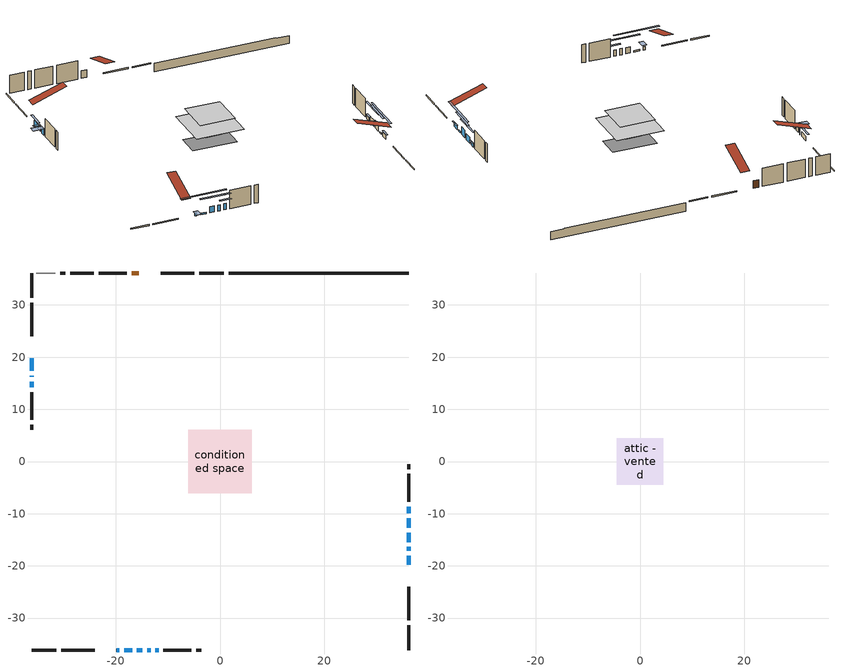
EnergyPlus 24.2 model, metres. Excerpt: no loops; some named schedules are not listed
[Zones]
conditioned space
 floor othersidecoefficients (Floor1 construction): -2.02,-2.02 -2.02,2.02 2.02,2.02 2.02,-2.02 z0.68
 floor adiabatic (AdiabaticFloorConstruction): -6.07,-6.07 -6.07,6.07 6.07,6.07 6.07,-6.07 z3.12
 floor foundation (Slab1 construction): -5.67,-2.94 -5.67,2.94 5.67,2.94 5.67,-2.94 z-1.62
 wall outside (RimJoist1 construction): 0.76,36.13 -3.98,36.13 / -36.13,-36.13 -31.39,-36.13 / -36.13,36.13 -36.13,31.39 / 36.13,-36.13 36.13,-31.39 z0.68:0.98
 wall outside (RimJoist2 construction): -4.91,36.13 -11.37,36.13 / -30.46,-36.13 -24,-36.13 / -36.13,30.46 -36.13,24 / 36.13,-30.46 36.13,-24 z0.68:0.98
 wall outside (AdiabaticWallConstruction 1): -15.53,36.13 -16.95,36.13 z0.68:2.71
 wall outside (AdiabaticWallConstruction): -19.84,-36.13 -19.3,-36.13 / 36.13,-9.93 36.13,-8.68 z0.68:1.57; 36.13,-19.84 36.13,-18.06 z0.68:1.75; -36.13,19.84 -36.13,17.35 z0.68:1.92; 36.13,-17.13 36.13,-16.37 / -18.38,-36.13 -16.85,-36.13 z0.68:1.04; 36.13,-15.44 36.13,-13.61 z0.68:2.71; 36.13,-12.69 36.13,-10.86 / -15.93,-36.13 -14.86,-36.13 / -13.93,-36.13 -13.32,-36.13 / -12.39,-36.13 -11.78,-36.13 / -36.13,15.32 -36.13,14.25 z0.68:2.28; -36.13,16.42 -36.13,16.24 z0.68:2.23
 wall outside (Wall1 construction): -17.88,36.13 -23.24,36.13 / -10.85,-36.13 -5.49,-36.13 / -36.13,13.32 -36.13,7.96 / 36.13,-7.75 36.13,-2.39 z0.68:5.56
 wall outside (Wall4 construction): -29.67,36.13 -30.61,36.13 / -4.56,-36.13 -3.63,-36.13 / -36.13,7.03 -36.13,6.1 / 36.13,-1.47 36.13,-0.53 z0.68:5.56
 wall foundation (FoundationWall1 construction): 1.69,36.13,-1.62 1.69,36.13,0.68 32.69,36.13,0.68 32.69,36.13,0.44 36.13,36.13,0.44 36.13,36.13,-1.62
 wall othersidecoefficients (Wall2 construction): -24.17,36.13 -28.74,36.13 z0.68:5.56
 wall adiabatic (Wall5 construction): -31.54,36.13 -35.2,36.13 z0.68:5.56
 window (WindowConstruction 10): -19.84,-36.13 -19.31,-36.13 z0.68:1.57
 window (WindowConstruction 8): 36.13,-19.84 36.13,-18.06 z0.68:1.75
 window (WindowConstruction 9): -36.13,19.84 -36.13,17.35 z0.68:1.92
 window (WindowConstruction 11): 36.13,-17.13 36.13,-16.37 z0.68:1.04
 window (WindowConstruction 12): -18.38,-36.13 -16.86,-36.13 z0.68:1.04
 window (WindowConstruction): 36.13,-15.44 36.13,-13.61 z0.68:2.71
 window (WindowConstruction 1): 36.13,-12.68 36.13,-10.86 z0.68:2.28
 window (WindowConstruction 2): -15.93,-36.13 -14.86,-36.13 z0.68:2.28
 window (WindowConstruction 3): -13.93,-36.13 -13.32,-36.13 z0.68:2.28
 window (WindowConstruction 4): -12.39,-36.13 -11.78,-36.13 z0.68:2.28
 window (WindowConstruction 5): -36.13,16.42 -36.13,16.25 z0.68:2.23
 window (WindowConstruction 6): -36.13,15.32 -36.13,14.25 z0.68:2.28
 window (WindowConstruction 7): 36.13,-9.93 36.13,-8.68 z0.68:1.57
 door (Door): -15.53,36.13 -16.95,36.13 z0.68:2.71
 ceiling adiabatic (AdiabaticFloorConstruction): 6.07,-6.07 6.07,6.07 -6.07,6.07 -6.07,-6.07 z3.12
attic - vented
 floor to conditioned space (Floor2 construction Reversed): -4.49,-4.49 -4.49,4.49 4.49,4.49 4.49,-4.49 z5.56
 roof outside (Roof1 construction): -14.6,36.13,5.56 -14.6,27.38,8.47 -12.3,27.38,8.47 -12.3,36.13,5.56; -20.77,-36.13,5.56 -20.77,-27.38,8.47 -23.07,-27.38,8.47 -23.07,-36.13,5.56; -36.13,20.77,5.56 -27.38,20.77,8.47 -27.38,23.07,8.47 -36.13,23.07,5.56; 36.13,-20.77,5.56 27.38,-20.77,8.47 27.38,-23.07,8.47 36.13,-23.07,5.56
shading: -19.01,-36.13 -20.14,-36.13 -20.14,-37.96 -19.01,-37.96 z1.87; 36.13,-17.86 36.13,-20.04 36.55,-20.04 36.55,-17.86 z1.95; -36.13,16.44 -36.13,20.75 -36.55,20.75 -36.55,16.44 z2.83; 36.13,-11.29 36.13,-22.21 36.55,-22.21 36.55,-11.29 z6.12; -11.77,-36.13 -23.46,-36.13 -23.46,-36.55 -11.77,-36.55 z6.12; 36.13,-10.97 36.13,-18.08 36.55,-18.08 36.55,-10.97 z5.35; 36.13,-8.22 36.13,-15.32 36.55,-15.32 36.55,-8.22 z4.92; -12.22,-36.13 -18.57,-36.13 -18.57,-36.55 -12.22,-36.55 z4.92; -10.68,-36.13 -16.57,-36.13 -16.57,-36.55 -10.68,-36.55 z4.92; -10.56,-36.13 -13.61,-36.13 -13.61,-36.55 -10.56,-36.55 z3.5; -36.13,16.04 -36.13,16.62 -37.96,16.62 -37.96,16.04 z2.43; -36.13,14.05 -36.13,15.52 -38.87,15.52 -38.87,14.05 z2.48; 36.13,-8.48 36.13,-10.13 36.55,-10.13 36.55,-8.48 z1.77
[Building]
Building 1: Terrain=Suburbs
[Site:Location]
Toronto Intl AP_ON: Latitude {deg}=43.68; Longitude {deg}=-79.63; Time Zone {hr}=-5; Elevation {m}=173; Keep Site Location Information=Yes
[Site:GroundTemperature:Shallow]
4.59119, 2.66285, 2.50842, 3.42352, 7.09712, 10.7536, 13.9236, 15.9317, 16.1023, 14.4691, 11.3799, 7.83558
[Site:WaterMainsTemperature]
Calculation Method=Schedule; Temperature Schedule=mains temperature schedule
[Material] Roughness=Rough; Thermal Absorptance=0.9
Name | Thickness {m} | Conductivity {W/m-K} | Density {kg/m3} | Specific Heat {J/kg-K} | Solar Absorptance | Visible Absorptance
asphalt or fiberglass shingles | 0.00635 | 0.162714 | 1121.4 | 1465.45 | 0.4 | 0.4
ceiling loosefill ins | 0.254 | 0.0480833 | 16.02 | 1046.75 | 0.7 | 0.7
ceiling stud and cavity | 0.1397 | 0.168802 | 65.682 | 1177.47 | 0.7 | 0.7
concrete 4.0 in. | 0.1016 | 1.803125 | 2242.8 | 837.4 | 0.7 | 0.7
concrete 8.0 in. | 0.2032 | 1.803125 | 2242.8 | 837.4 | 0.7 | 0.7
door material | 0.04445 | 0.327969 | 512.64 | 1214.23 | 0.7 | 0.7
exterior vertical ins | 0.00490482 | 0.029427 | 32.04 | 1214.23 | 0.7 | 0.7
floor covering | 0.0127 | 0.0433444 | 54.468 | 1339.84 | 0.6 | 0.6
floor rigid ins | 0.103632 | 0.029427 | 32.04 | 1214.23 | 0.7 | 0.7
floor rigid ins 1; wall rigid ins 2 | 0.512978 | 0.029427 | 32.04 | 1214.23 | 0.7 | 0.7
floor stud and cavity | 0.1397 | 0.236901 | 92.3553 | 1139.71 | 0.7 | 0.7
floor stud and cavity 1 | 0.1397 | 1.75129 | 37.0049 | 1207.88 | 0.7 | 0.7
furniture material conditioned space 1 | 0.1524 | 0.115458 | 640.8 | 1214.23 | 0.6 | 0.6
gypsum board | 0.0127 | 0.160291 | 801 | 837.4 | 0.6 | 0.6
gypsum board 1 | 0.0127 | 0.160291 | 801 | 837.4 | 0.7 | 0.7
osb sheathing 0.5 in. | 0.0127 | 0.115458 | 512.64 | 1214.23 | 0.7 | 0.7
osb sheathing 0.75 in. | 0.01905 | 0.115458 | 512.64 | 1214.23 | 0.7 | 0.7
osb sheathing 2.0 in. | 0.0508 | 0.115458 | 512.64 | 1214.23 | 0.7 | 0.7
rim joist rigid ins; wall rigid ins | 0.051816 | 0.029427 | 32.04 | 1214.23 | 0.7 | 0.7
rim joist stud and cavity | 0.0508 | 0.0406579 | 125.044 | 1163.47 | 0.6 | 0.6
rim joist stud and cavity 1 | 0.0508 | 0.128462 | 125.044 | 1163.47 | 0.6 | 0.6
wall rigid ins 1 | 0.051816 | 0.029427 | 32.04 | 1214.23 | 0.4 | 0.4
wall stud and cavity | 0.1397 | 0.216185 | 139.0536 | 1170.24 | 0.7 | 0.7
wall stud and cavity 1 | 0.1397 | 0.172647 | 139.0536 | 1170.24 | 0.7 | 0.7
wall stud and cavity 2 | 0.1397 | 0.170769 | 139.0536 | 1170.24 | 0.7 | 0.7
wall stud and cavity 3 | 0.0889 | 0.380278 | 52.3479 | 1209.89 | 0.7 | 0.7
wall stud and cavity 4 | 0.0889 | 0.391764 | 83.0341 | 1211.67 | 0.7 | 0.7
wood siding | 0.0254 | 0.102417 | 544.68 | 1172.36 | 0.4 | 0.4
wood siding 1; wood siding 2; wood siding 3 | 0.0254 | 0.102417 | 544.68 | 1172.36 | 0.7 | 0.7
[WindowMaterial:SimpleGlazingSystem]
Name | U-Factor {W/m2-K} | Solar Heat Gain Coefficient
WindowMaterial | 3.31198 | 0.59
WindowMaterial 1 | 3.29721 | 0.69
WindowMaterial 2 | 3.30119 | 0.67
WindowMaterial 3 | 3.27223 | 0.54
WindowMaterial 4 | 3.27848 | 0.41
WindowMaterial 5 | 3.28416 | 0.54
WindowMaterial 6 | 3.28586 | 0.59
WindowMaterial 7 | 4.33629 | 0.65
WindowMaterial 8 | 3.219426 | 0.35
[Construction]
AdiabaticFloorConstruction: floor stud and cavity 1, floor rigid ins 1, osb sheathing 0.75 in., floor covering
AdiabaticWallConstruction: wood siding 2, wall rigid ins 2, wall stud and cavity 3, gypsum board
AdiabaticWallConstruction 1: wood siding 3, wall rigid ins 2, wall stud and cavity 3, gypsum board
Door: door material
Floor1 construction: floor stud and cavity, floor rigid ins, osb sheathing 0.75 in., floor covering
Floor2 construction Reversed: gypsum board, ceiling stud and cavity, ceiling loosefill ins
FoundationWall1 construction: concrete 8.0 in., gypsum board 1
furniture construction conditioned space 1: furniture material conditioned space 1
PartitionWallConstruction: gypsum board, wall stud and cavity 4, gypsum board
RimJoist1 construction: wood siding 1, rim joist rigid ins, osb sheathing 2.0 in., rim joist stud and cavity
RimJoist2 construction: wood siding 1, rim joist rigid ins, osb sheathing 2.0 in., rim joist stud and cavity 1
Roof1 construction: asphalt or fiberglass shingles
Slab1 construction: concrete 4.0 in.
Wall1 construction: wood siding, wall rigid ins, osb sheathing 0.5 in., wall stud and cavity, gypsum board
Wall2 construction; Wall5 construction: wall rigid ins 1, osb sheathing 0.5 in., wall stud and cavity 1, gypsum board
Wall4 construction: wood siding, osb sheathing 0.5 in., wall stud and cavity 2, gypsum board
WindowConstruction: WindowMaterial
WindowConstruction 1: WindowMaterial 1
WindowConstruction 10: WindowMaterial 7
WindowConstruction 11; WindowConstruction 12: WindowMaterial 8
WindowConstruction 2; WindowConstruction 6; WindowConstruction 9: WindowMaterial 2
WindowConstruction 3; WindowConstruction 4: WindowMaterial 3
WindowConstruction 5: WindowMaterial 4
WindowConstruction 7: WindowMaterial 5
WindowConstruction 8: WindowMaterial 6
[Zone] Multiplier=1; Part of Total Floor Area=Yes
Name | Volume {m3}
attic - vented | 38.2368
conditioned space | 543.8
[Space]
Name | Zone | Volume {m3}
attic - vented 1 | attic - vented | 38.2368
conditioned space 1 | conditioned space | 543.8
[ZoneInfiltration:EffectiveLeakageArea]
infil attic - vented 1: Zone or Space=attic - vented 1; Schedule=Always On Discrete; Effective Air Leakage Area {cm2}=3340.97; Stack Coefficient=0.000202865; Wind Coefficient=9.62329e-06
[ZoneMixing]
whole house fan mix: Zone or Space=attic - vented; Schedule=Always On Continuous; Design Flow Rate Calculation Method=Flow/Zone; Design Flow Rate {m3/s}=0; Source Zone or Space=conditioned space
[SurfaceProperty:OtherSideCoefficients]
other non-freezing space: Combined Convective/Radiative Film Coefficient {W/m2-K}=8.35; Constant Temperature Coefficient=1; External Dry-Bulb Temperature Coefficient=0; Ground Temperature Coefficient=0; Wind Speed Coefficient=0; Zone Air Temperature Coefficient=0; Constant Temperature Schedule=other non-freezing space; Previous Other Side Temperature Coefficient=0
[SurfaceProperty:ExposedFoundationPerimeter]
Slab1: Exposed Perimeter Calculation Method=TotalExposedPerimeter; Total Exposed Perimeter {m}=34.442
[InternalMass] Zone or ZoneList=conditioned space; Space or SpaceList=conditioned space 1
Name | Construction | Surface Area {m2}
furniture mass conditioned space 1 | furniture construction conditioned space 1 | 92.1679
partition wall mass | PartitionWallConstruction | 230.42
[Lights]
interior lighting: Zone or ZoneList or Space or SpaceList=conditioned space 1; Schedule=interior lighting schedule; Design Level Calculation Method=LightingLevel; Lighting Level {W}=343.2; Return Air Fraction=0; Fraction Radiant=0.6; Fraction Visible=0.2; Fraction Replaceable=1
[People]
occupants: Zone or ZoneList or Space or SpaceList=conditioned space 1; Number of People Schedule=occupants schedule; Number of People Calculation Method=People; Number of People=3; Fraction Radiant=0.314171; Sensible Heat Fraction=0.56303; Activity Level Schedule=occupants activity schedule; Carbon Dioxide Generation Rate {m3/s-W}=0; Enable ASHRAE 55 Comfort Warnings=No; Mean Radiant Temperature Calculation Type=EnclosureAveraged
[ElectricEquipment] Zone or ZoneList or Space or SpaceList=conditioned space 1; Design Level Calculation Method=EquipmentLevel
Name | Schedule | Design Level {W} | Fraction Latent | Fraction Radiant | Fraction Lost
clothes dryer | clothes dryer schedule | 140.772 | 0.015 | 0.081 | 0.85
clothes washer | clothes washer schedule | 32.1985 | 0.03 | 0.162 | 0.7
cooking range | cooking range schedule | 208.969 | 0.08 | 0.432 | 0.2
dishwasher | dishwasher schedule | 66.8632 | 0.3 | 0.18 | 0.4
fridge | fridge schedule | 72.9452 | 0 | 0.6 | 0
mech vent bath fan 0 | mech vent bath fan 0 schedule | 50.2 | 0 | 0 | 1
mech vent bath fan 1 | mech vent bath fan 1 schedule | 50.2 | 0 | 0 | 1
mech vent house fan | mech vent house fan schedule | 0 | 0 | 0 | 1
mech vent house fan cfis | mech vent house fan cfis schedule | 0 | 0 | 0 | 0
mech vent range fan 0 | mech vent range fan 0 schedule | 57 | 0 | 0 | 1
misc plug loads | misc plug loads schedule | 494.7 | 0.045 | 0.513 | 0.1
whole house fan | Always On Discrete | 0 | 0 | 0 | 1
[OtherEquipment] Zone or ZoneList or Space or SpaceList=conditioned space 1; Design Level Calculation Method=EquipmentLevel
Name | Fuel Type | Schedule | Design Level {W} | Fraction Latent | Fraction Radiant | Fraction Lost
clothes dryer 1 | Electricity | clothes dryer schedule | 0 | 0.015 | 0.081 | 0.85
cooking range 1 | Electricity | cooking range schedule | 0 | 0.08 | 0.432 | 0.2
general water use latent | None | general water use schedule | 59.3978 | 1 | 0 | 0
general water use sensible | None | general water use schedule | -58.539 | 0 | 0.6 | 0
mech vent house fan latent load | None | Always On Discrete | 0 | 1 | 0 | 0
mech vent house fan sensible load | None | Always On Discrete | 0 | 0 | 0 | 0
water heater energy adjustment1 | NaturalGas | Always On Discrete | 0.01 | 0 | 0 | 1
[ZoneInfiltration:DesignFlowRate] Zone or ZoneList or Space or SpaceList=conditioned space 1; Schedule=Always On Discrete; Design Flow Rate Calculation Method=Flow/Zone; Design Flow Rate {m3/s}=0
infil flow; natural vent flow; whole house fan flow
[AvailabilityManager:Scheduled]
central ac and furnace airloop Availability Manager: Schedule=Always On Discrete
[Foundation:Kiva]
Foundation Kiva 1: Initial Indoor Air Temperature {C}=18; Wall Height Above Grade {m}=0.679978; Wall Depth Below Slab {m}=0.2032; Custom Block Material Name 1=exterior vertical ins; Custom Block Depth 1 {m}=2.29999; Custom Block X Position 1 {m}=0.2159; Custom Block Z Position 1 {m}=0
[Foundation:Kiva:Settings]
Soil Conductivity {W/m-K}=0.849921; Soil Density {kg/m3}=1842.3; Soil Specific Heat {J/kg-K}=418.7; Ground Solar Absorptivity=0.9; Ground Thermal Absorptivity=0.9; Ground Surface Roughness {m}=0.03; Far-Field Width {m}=40; Deep-Ground Boundary Condition=ZeroFlux; Deep-Ground Depth {m}=40; Minimum Cell Dimension {m}=0.2; Maximum Cell Growth Coefficient=3; Simulation Timestep=Timestep
[Exterior:Lights]
exterior lighting: Schedule=exterior lighting schedule; Design Level {W}=75.6
[EnergyManagementSystem:GlobalVariable]
central_ac_and_furnace_airloop_Fan_RTF
infil_program_Qfan
infil_program_Qinf
natural_vent_program_Qnv
natural_vent_program_Qwhf
[EnergyManagementSystem:Sensor]
Name | Output:Variable or Output:Meter Index Key | Output:Variable or Output:Meter
airflow_gain | infil flow | Infiltration Sensible Heat Gain Energy
airflow_gain_1 | natural vent flow | Infiltration Sensible Heat Gain Energy
airflow_gain_2 | whole house fan flow | Infiltration Sensible Heat Gain Energy
airflow_loss | infil flow | Infiltration Sensible Heat Loss Energy
airflow_loss_1 | natural vent flow | Infiltration Sensible Heat Loss Energy
airflow_loss_2 | whole house fan flow | Infiltration Sensible Heat Loss Energy
clg_load_cond |  | Cooling:EnergyTransfer:Zone:CONDITIONED SPACE
clg_sp_s; clg_sp_s_1 | cooling setpoint | Schedule Value
clothes_dryer_exhaust_0_sch_s | clothes dryer exhaust 0 schedule | Schedule Value
cool_season | cooling season schedule | Schedule Value
htg_load_cond |  | Heating:EnergyTransfer:Zone:CONDITIONED SPACE
htg_sp_s; htg_sp_s_1 | heating setpoint | Schedule Value
ig_ee_conv | clothes dryer | Electric Equipment Convective Heating Energy
ig_ee_conv_2 | cooking range | Electric Equipment Convective Heating Energy
ig_ee_conv_4 | fridge | Electric Equipment Convective Heating Energy
ig_ee_conv_5 | misc plug loads | Electric Equipment Convective Heating Energy
ig_ee_conv_6 | whole house fan | Electric Equipment Convective Heating Energy
ig_ee_rad | clothes dryer | Electric Equipment Radiant Heating Energy
ig_ee_rad_2 | cooking range | Electric Equipment Radiant Heating Energy
ig_ee_rad_4 | fridge | Electric Equipment Radiant Heating Energy
ig_ee_rad_5 | misc plug loads | Electric Equipment Radiant Heating Energy
ig_ee_rad_6 | whole house fan | Electric Equipment Radiant Heating Energy
ig_lgt_conv | interior lighting | Lights Convective Heating Energy
ig_lgt_rad | interior lighting | Lights Radiant Heating Energy
ig_lgt_vis | interior lighting | Lights Visible Radiation Heating Energy
ig_oe_conv | clothes dryer 1 | Other Equipment Convective Heating Energy
ig_oe_conv_1 | cooking range 1 | Other Equipment Convective Heating Energy
ig_oe_conv_2 | general water use latent | Other Equipment Convective Heating Energy
ig_oe_conv_3 | general water use sensible | Other Equipment Convective Heating Energy
ig_oe_conv_4 | water heater energy adjustment1 | Other Equipment Convective Heating Energy
ig_oe_rad | clothes dryer 1 | Other Equipment Radiant Heating Energy
ig_oe_rad_1 | cooking range 1 | Other Equipment Radiant Heating Energy
ig_oe_rad_2 | general water use latent | Other Equipment Radiant Heating Energy
ig_oe_rad_3 | general water use sensible | Other Equipment Radiant Heating Energy
ig_oe_rad_4 | water heater energy adjustment1 | Other Equipment Radiant Heating Energy
ig_ppl_conv | occupants | People Convective Heating Energy
ig_ppl_rad | occupants | People Radiant Heating Energy
im_conv | furniture mass conditioned space 1 | Surface Inside Face Convection Heat Gain Energy
im_conv_1 | partition wall mass | Surface Inside Face Convection Heat Gain Energy
im_ig | furniture mass conditioned space 1 | Surface Inside Face Internal Gains Radiation Heat Gain Energy
im_ig_1 | partition wall mass | Surface Inside Face Internal Gains Radiation Heat Gain Energy
im_lgt | furniture mass conditioned space 1 | Surface Inside Face Lights Radiation Heat Gain Energy
im_lgt_1 | partition wall mass | Surface Inside Face Lights Radiation Heat Gain Energy
im_sol | furniture mass conditioned space 1 | Surface Inside Face Solar Radiation Heat Gain Energy
im_sol_1 | partition wall mass | Surface Inside Face Solar Radiation Heat Gain Energy
im_surf | furniture mass conditioned space 1 | Surface Inside Face Net Surface Thermal Radiation Heat Gain Energy
im_surf_1 | partition wall mass | Surface Inside Face Net Surface Thermal Radiation Heat Gain Energy
mech_vent_bath_fan_0_sch_s | mech vent bath fan 0 schedule | Schedule Value
mech_vent_bath_fan_1_sch_s | mech vent bath fan 1 schedule | Schedule Value
mech_vent_range_fan_0_sch_s | mech vent range fan 0 schedule | Schedule Value
mv_conv | mech vent bath fan 0 | Electric Equipment Convective Heating Energy
mv_conv_1 | mech vent bath fan 1 | Electric Equipment Convective Heating Energy
mv_conv_2 | mech vent house fan | Electric Equipment Convective Heating Energy
mv_conv_3 | mech vent house fan cfis | Electric Equipment Convective Heating Energy
mv_conv_4 | mech vent range fan 0 | Electric Equipment Convective Heating Energy
mv_conv_5 | mech vent house fan latent load | Other Equipment Convective Heating Energy
mv_conv_6 | mech vent house fan sensible load | Other Equipment Convective Heating Energy
mv_rad | mech vent bath fan 0 | Electric Equipment Radiant Heating Energy
mv_rad_1 | mech vent bath fan 1 | Electric Equipment Radiant Heating Energy
mv_rad_2 | mech vent house fan | Electric Equipment Radiant Heating Energy
mv_rad_3 | mech vent house fan cfis | Electric Equipment Radiant Heating Energy
mv_rad_4 | mech vent range fan 0 | Electric Equipment Radiant Heating Energy
mv_rad_5 | mech vent house fan latent load | Other Equipment Radiant Heating Energy
mv_rad_6 | mech vent house fan sensible load | Other Equipment Radiant Heating Energy
natural_vent_s | natural vent schedule | Schedule Value
oa_temp |  | Site Outdoor Air Drybulb Temperature
out_pb_s |  | Site Outdoor Air Barometric Pressure
out_wt_s |  | Site Outdoor Air Humidity Ratio
site_vw_s |  | Site Wind Speed
ss_back_out | Window1 | Surface Window Shortwave from Zone Back Out Window Heat Transfer Rate
ss_back_out_1 | Window10 | Surface Window Shortwave from Zone Back Out Window Heat Transfer Rate
ss_back_out_10 | Window7 | Surface Window Shortwave from Zone Back Out Window Heat Transfer Rate
ss_back_out_11 | Window8 | Surface Window Shortwave from Zone Back Out Window Heat Transfer Rate
ss_back_out_12 | Window9 | Surface Window Shortwave from Zone Back Out Window Heat Transfer Rate
ss_back_out_2 | Window11 | Surface Window Shortwave from Zone Back Out Window Heat Transfer Rate
ss_back_out_3 | Window13 | Surface Window Shortwave from Zone Back Out Window Heat Transfer Rate
ss_back_out_4 | Window14 | Surface Window Shortwave from Zone Back Out Window Heat Transfer Rate
ss_back_out_5 | Window2 | Surface Window Shortwave from Zone Back Out Window Heat Transfer Rate
ss_back_out_6 | Window3 | Surface Window Shortwave from Zone Back Out Window Heat Transfer Rate
ss_back_out_7 | Window4 | Surface Window Shortwave from Zone Back Out Window Heat Transfer Rate
ss_back_out_8 | Window5 | Surface Window Shortwave from Zone Back Out Window Heat Transfer Rate
ss_back_out_9 | Window6 | Surface Window Shortwave from Zone Back Out Window Heat Transfer Rate
ss_conv | Door1 | Surface Inside Face Convection Heat Gain Energy
ss_conv_1 | Window1 | Surface Inside Face Convection Heat Gain Energy
ss_conv_10 | Window6 | Surface Inside Face Convection Heat Gain Energy
ss_conv_11 | Window7 | Surface Inside Face Convection Heat Gain Energy
ss_conv_12 | Window8 | Surface Inside Face Convection Heat Gain Energy
ss_conv_13 | Window9 | Surface Inside Face Convection Heat Gain Energy
ss_conv_2 | Window10 | Surface Inside Face Convection Heat Gain Energy
ss_conv_3 | Window11 | Surface Inside Face Convection Heat Gain Energy
ss_conv_4 | Window13 | Surface Inside Face Convection Heat Gain Energy
ss_conv_5 | Window14 | Surface Inside Face Convection Heat Gain Energy
ss_conv_6 | Window2 | Surface Inside Face Convection Heat Gain Energy
ss_conv_7 | Window3 | Surface Inside Face Convection Heat Gain Energy
ss_conv_8 | Window4 | Surface Inside Face Convection Heat Gain Energy
ss_conv_9 | Window5 | Surface Inside Face Convection Heat Gain Energy
ss_ig | Door1 | Surface Inside Face Internal Gains Radiation Heat Gain Energy
ss_ig_1 | Window1 | Surface Inside Face Internal Gains Radiation Heat Gain Energy
ss_ig_10 | Window6 | Surface Inside Face Internal Gains Radiation Heat Gain Energy
ss_ig_11 | Window7 | Surface Inside Face Internal Gains Radiation Heat Gain Energy
ss_ig_12 | Window8 | Surface Inside Face Internal Gains Radiation Heat Gain Energy
ss_ig_13 | Window9 | Surface Inside Face Internal Gains Radiation Heat Gain Energy
ss_ig_2 | Window10 | Surface Inside Face Internal Gains Radiation Heat Gain Energy
ss_ig_3 | Window11 | Surface Inside Face Internal Gains Radiation Heat Gain Energy
ss_ig_4 | Window13 | Surface Inside Face Internal Gains Radiation Heat Gain Energy
ss_ig_5 | Window14 | Surface Inside Face Internal Gains Radiation Heat Gain Energy
ss_ig_6 | Window2 | Surface Inside Face Internal Gains Radiation Heat Gain Energy
ss_ig_7 | Window3 | Surface Inside Face Internal Gains Radiation Heat Gain Energy
ss_ig_8 | Window4 | Surface Inside Face Internal Gains Radiation Heat Gain Energy
ss_ig_9 | Window5 | Surface Inside Face Internal Gains Radiation Heat Gain Energy
ss_lgt | Door1 | Surface Inside Face Lights Radiation Heat Gain Energy
ss_sol | Door1 | Surface Inside Face Solar Radiation Heat Gain Energy
ss_surf | Door1 | Surface Inside Face Net Surface Thermal Radiation Heat Gain Energy
ss_surf_1 | Window1 | Surface Inside Face Net Surface Thermal Radiation Heat Gain Energy
ss_surf_10 | Window6 | Surface Inside Face Net Surface Thermal Radiation Heat Gain Energy
ss_surf_11 | Window7 | Surface Inside Face Net Surface Thermal Radiation Heat Gain Energy
ss_surf_12 | Window8 | Surface Inside Face Net Surface Thermal Radiation Heat Gain Energy
ss_surf_13 | Window9 | Surface Inside Face Net Surface Thermal Radiation Heat Gain Energy
ss_surf_2 | Window10 | Surface Inside Face Net Surface Thermal Radiation Heat Gain Energy
ss_surf_3 | Window11 | Surface Inside Face Net Surface Thermal Radiation Heat Gain Energy
ss_surf_4 | Window13 | Surface Inside Face Net Surface Thermal Radiation Heat Gain Energy
ss_surf_5 | Window14 | Surface Inside Face Net Surface Thermal Radiation Heat Gain Energy
ss_surf_6 | Window2 | Surface Inside Face Net Surface Thermal Radiation Heat Gain Energy
ss_surf_7 | Window3 | Surface Inside Face Net Surface Thermal Radiation Heat Gain Energy
ss_surf_8 | Window4 | Surface Inside Face Net Surface Thermal Radiation Heat Gain Energy
ss_surf_9 | Window5 | Surface Inside Face Net Surface Thermal Radiation Heat Gain Energy
ss_trans_in | Window1 | Surface Window Transmitted Solar Radiation Rate
ss_trans_in_1 | Window10 | Surface Window Transmitted Solar Radiation Rate
